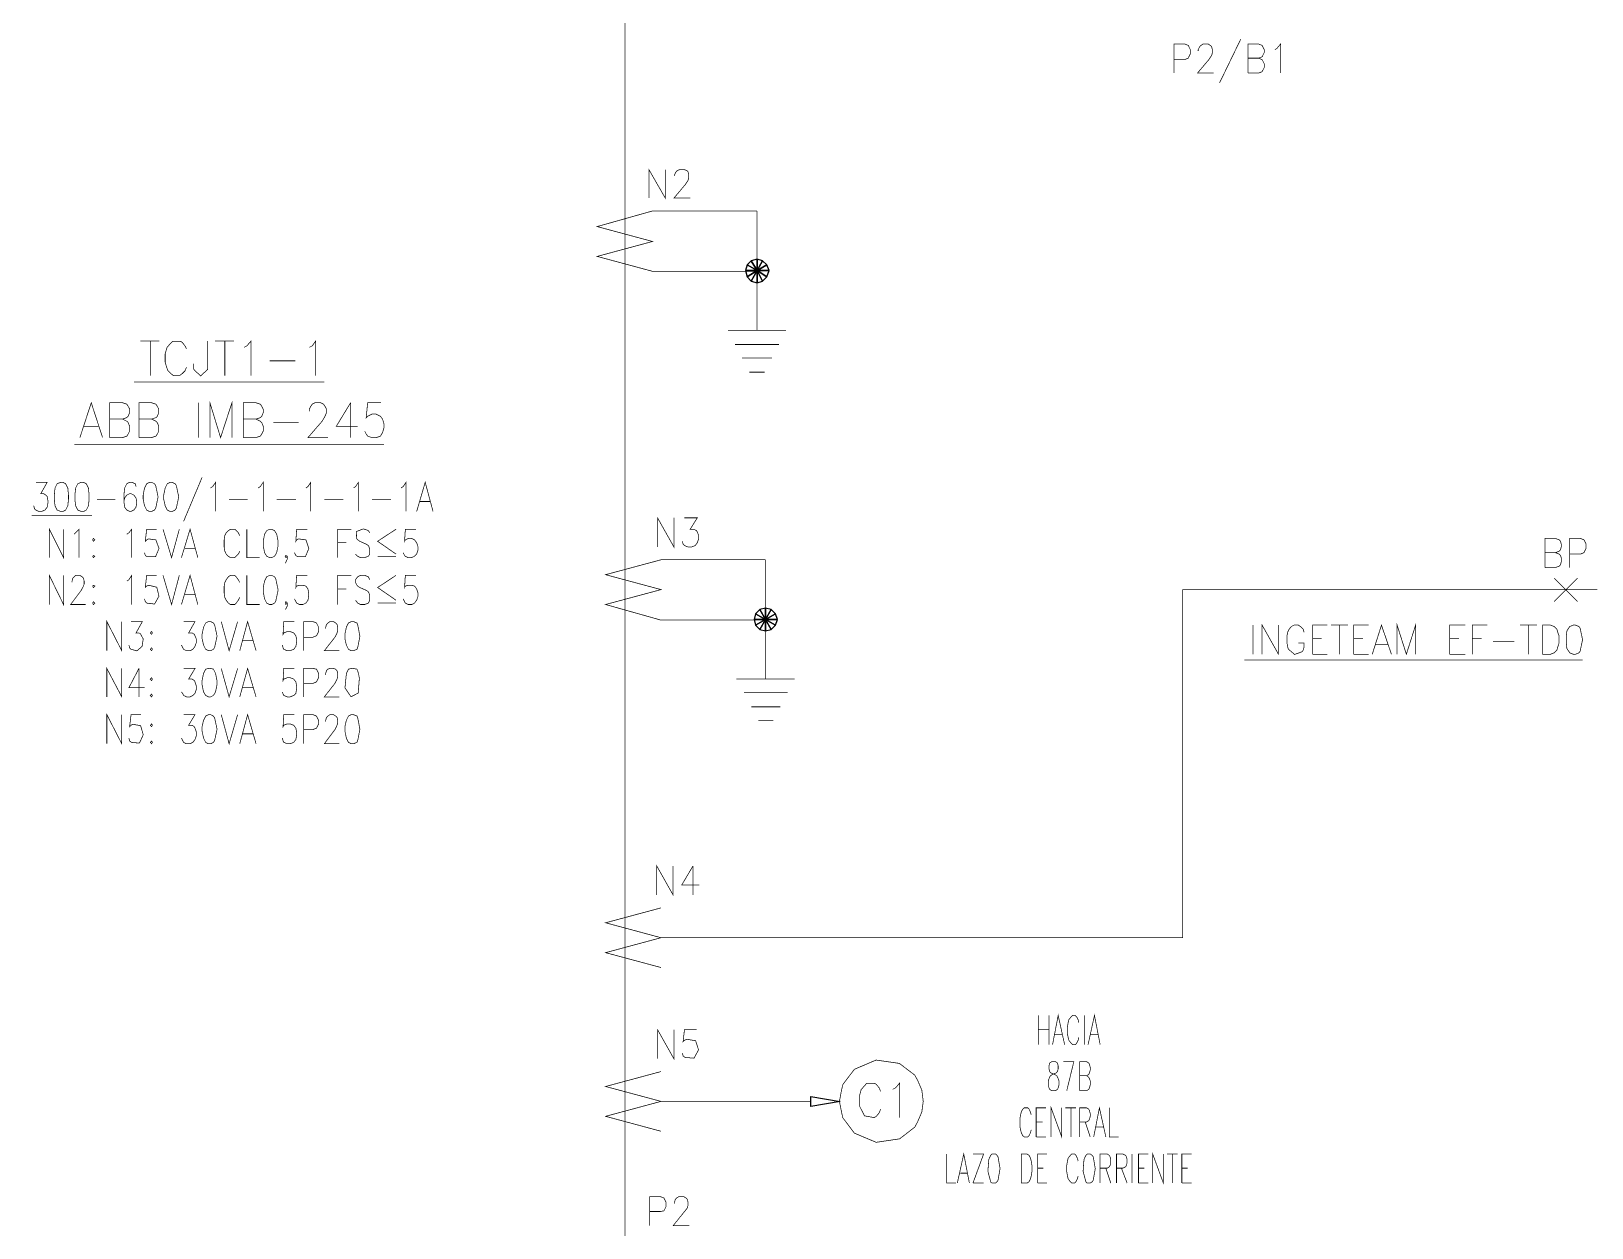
# Model space of a CAD drawing. Header units: millimetres. Extents: x -1355 to 3509, y -1443 to -567.
# Drawn here: x 2980.6 to 3079.6, y -926.7 to -850.9 of the extents above; entities that cross this region are included whole.
import ezdxf

# ---------------------------------------------------------------- set-up
doc = ezdxf.new("R2010")
doc.units = ezdxf.units.MM

msp = doc.modelspace()

# ---------------------------------------------------------------- linework, layer by layer
at = {"color": 0, "const_width": 0.045}
for points in [[(3018.25, -747.49), (3018.25, -954.933)], [(3053.067, -853.528), (3053.067, -851.681), (3053.745, -851.681), (3053.968, -851.771), (3054.102, -852.042), (3054.102, -852.311), (3053.968, -852.581), (3053.745, -852.672), (3053.067, -852.672)], [(3054.598, -852.132), (3054.598, -852.042), (3054.689, -851.863), (3054.78, -851.771), (3054.914, -851.681), (3055.228, -851.681), (3055.366, -851.771), (3055.454, -851.863), (3055.501, -852.042), (3055.501, -852.22), (3055.454, -852.402), (3055.275, -852.672), (3054.554, -853.528), (3055.589, -853.528)], [(3057.302, -851.367), (3055.949, -854.158)], [(3057.754, -853.528), (3057.754, -851.681), (3058.428, -851.681), (3058.654, -851.771), (3058.789, -852.042), (3058.789, -852.22), (3058.654, -852.492), (3058.428, -852.581), (3057.754, -852.581)], [(3059.463, -852.042), (3059.598, -851.951), (3059.823, -851.681), (3059.823, -853.528)], [(3058.428, -852.581), (3058.654, -852.672), (3058.789, -852.942), (3058.789, -853.168), (3058.654, -853.437), (3058.428, -853.528), (3057.754, -853.528)], [(3019.78, -861.455), (3019.78, -859.654), (3020.813, -861.455), (3020.813, -859.654)], [(3021.402, -860.06), (3021.402, -859.968), (3021.494, -859.789), (3021.58, -859.698), (3021.715, -859.654), (3022.029, -859.654), (3022.164, -859.698), (3022.256, -859.789), (3022.299, -859.968), (3022.299, -860.15), (3022.256, -860.329), (3022.077, -860.598), (3021.359, -861.455), (3022.391, -861.455)], [(3020.002, -866.095), (3016.494, -865.15), (3020.002, -864.203), (3016.494, -863.258), (3020.002, -862.268)], [(3020.002, -862.268), (3026.629, -862.268)], [(3026.629, -862.268), (3026.629, -869.834)], [(3020.002, -866.095), (3026.629, -866.095)], [(2987.526, -870.511), (2988.742, -870.511)], [(2988.159, -870.511), (2988.159, -872.716)], [(2990.456, -871.007), (2990.364, -870.824), (2990.186, -870.6), (2990.072, -870.529), (2989.586, -870.532), (2989.234, -870.895), (2989.196, -871.007), (2989.105, -871.321), (2989.105, -871.86), (2989.196, -872.177), (2989.283, -872.403), (2989.467, -872.581), (2989.645, -872.716), (2990.002, -872.716), (2990.186, -872.581), (2990.364, -872.403), (2990.456, -872.177)], [(2991.807, -870.511), (2991.807, -872.177), (2991.786, -872.329), (2991.353, -872.728), (2990.926, -872.329), (2990.905, -872.177), (2990.905, -871.951)], [(2992.256, -870.511), (2993.472, -870.511)], [(2992.888, -870.511), (2992.888, -872.716)], [(2994.105, -870.915), (2994.283, -870.824), (2994.553, -870.511), (2994.553, -872.716)], [(2998.245, -870.915), (2998.429, -870.824), (2998.65, -870.511), (2998.65, -872.716)], [(3024.78, -869.834), (3028.472, -869.834)], [(3025.229, -870.734), (3028.023, -870.734)], [(3025.677, -871.59), (3027.569, -871.59)], [(2995.726, -871.772), (2997.348, -871.772)], [(3026.132, -872.49), (3027.121, -872.49)], [(2987.121, -873.121), (2999.196, -873.121)], [(2983.699, -876.637), (2984.418, -874.429), (2985.137, -876.637)], [(2985.591, -876.637), (2985.591, -874.429), (2986.402, -874.429), (2986.672, -874.52), (2986.759, -874.655), (2986.85, -874.834), (2986.85, -875.06), (2986.759, -875.285), (2986.672, -875.374), (2986.402, -875.464), (2985.591, -875.464)], [(2987.44, -876.637), (2987.44, -874.429), (2988.245, -874.429), (2988.515, -874.52), (2988.607, -874.655), (2988.699, -874.834), (2988.699, -875.06), (2988.607, -875.285), (2988.515, -875.374), (2988.245, -875.464), (2987.44, -875.464)], [(2991.223, -874.429), (2991.223, -876.637)], [(2991.942, -876.637), (2991.942, -874.429), (2992.618, -876.637), (2993.337, -874.429), (2993.337, -876.637)], [(2994.056, -876.637), (2994.056, -874.429), (2994.867, -874.429), (2995.137, -874.52), (2995.229, -874.655), (2995.321, -874.834), (2995.321, -875.06), (2995.229, -875.285), (2995.137, -875.374), (2994.867, -875.464), (2994.056, -875.464)], [(2998.245, -874.969), (2998.245, -874.834), (2998.337, -874.655), (2998.429, -874.52), (2998.607, -874.429), (2998.969, -874.429), (2999.148, -874.52), (2999.24, -874.655), (2999.332, -874.834), (2999.332, -875.06), (2999.24, -875.285), (2999.056, -875.6), (2998.159, -876.637), (2999.418, -876.637)], [(3000.861, -874.429), (2999.959, -875.916), (3001.31, -875.916)], [(3000.861, -874.429), (3000.861, -876.637)], [(3002.796, -874.429), (3001.942, -874.429), (3001.85, -875.374), (3001.942, -875.285), (3002.213, -875.15), (3002.483, -875.15), (3002.753, -875.285), (3002.888, -875.464), (3002.98, -875.781), (3002.98, -876.007), (3002.888, -876.321), (3002.753, -876.546), (3002.483, -876.637), (3002.213, -876.637), (3001.942, -876.546), (3001.85, -876.411), (3001.759, -876.23)], [(2986.402, -875.464), (2986.672, -875.6), (2986.759, -875.69), (2986.85, -875.916), (2986.85, -876.23), (2986.759, -876.411), (2986.672, -876.546), (2986.402, -876.637), (2985.591, -876.637)], [(2988.245, -875.464), (2988.515, -875.6), (2988.607, -875.69), (2988.699, -875.916), (2988.699, -876.23), (2988.607, -876.411), (2988.515, -876.546), (2988.245, -876.637), (2987.44, -876.637)], [(2994.867, -875.464), (2995.137, -875.6), (2995.229, -875.69), (2995.321, -875.916), (2995.321, -876.23), (2995.229, -876.411), (2995.137, -876.546), (2994.867, -876.637), (2994.056, -876.637)], [(2983.969, -875.916), (2984.867, -875.916)], [(2995.953, -875.69), (2997.575, -875.69)], [(2983.337, -877.086), (3002.98, -877.086)], [(2980.905, -879.473), (2981.623, -879.473), (2981.218, -880.195), (2981.402, -880.195), (2981.537, -880.285), (2981.623, -880.374), (2981.672, -880.646), (2981.672, -880.781), (2981.623, -881.05), (2981.488, -881.23), (2981.267, -881.321), (2981.088, -881.321), (2980.905, -881.23), (2980.818, -881.142), (2980.769, -880.96)], [(2987.256, -879.743), (2987.213, -879.564), (2986.986, -879.473), (2986.85, -879.473), (2986.672, -879.564), (2986.537, -879.834), (2986.488, -880.285), (2986.488, -880.69), (2986.537, -881.05), (2986.672, -881.23), (2986.85, -881.321), (2986.942, -881.321), (2987.121, -881.23), (2987.256, -881.05), (2987.305, -880.781), (2987.305, -880.69), (2987.256, -880.464), (2987.121, -880.285), (2986.942, -880.195), (2986.85, -880.195), (2986.672, -880.285), (2986.537, -880.464), (2986.488, -880.69)], [(2991.445, -879.16), (2990.272, -881.951)], [(2991.986, -879.834), (2992.121, -879.743), (2992.305, -879.473), (2992.305, -881.321)], [(2995.002, -879.834), (2995.137, -879.743), (2995.321, -879.473), (2995.321, -881.321)], [(2998.023, -879.834), (2998.159, -879.743), (2998.337, -879.473), (2998.337, -881.321)], [(3001.04, -879.834), (3001.175, -879.743), (3001.359, -879.473), (3001.359, -881.321)], [(3004.056, -879.834), (3004.196, -879.743), (3004.375, -879.473), (3004.375, -881.321)], [(3005.05, -881.321), (3005.591, -879.473), (3006.088, -881.321)], [(2984.78, -880.555), (2985.953, -880.555)], [(2993.159, -880.555), (2994.332, -880.555)], [(2996.175, -880.555), (2997.391, -880.555)], [(2999.196, -880.555), (3000.407, -880.555)], [(3002.213, -880.555), (3003.429, -880.555)], [(2980.634, -881.59), (2984.467, -881.59)], [(3005.229, -880.69), (3005.905, -880.69)], [(2981.759, -884.247), (2981.759, -882.447), (2982.661, -884.247), (2982.661, -882.447)], [(2983.337, -882.764), (2983.65, -882.447), (2983.65, -884.247)], [(2986.672, -882.764), (2986.807, -882.673), (2986.986, -882.447), (2986.986, -884.247)], [(2988.564, -882.447), (2987.932, -882.447), (2987.845, -883.212), (2987.932, -883.121), (2988.04, -883.06), (2988.515, -883.124), (2988.715, -883.667), (2988.499, -884.183), (2987.964, -884.191), (2987.845, -884.113), (2987.796, -883.934)], [(2988.969, -882.447), (2989.51, -884.247), (2990.002, -882.447)], [(2990.137, -884.247), (2990.683, -882.447), (2991.175, -884.247)], [(2993.834, -882.851), (2993.742, -882.673), (2993.515, -882.447), (2993.245, -882.447), (2993.11, -882.538), (2992.975, -882.673), (2992.888, -882.851), (2992.845, -883.121), (2992.845, -883.573), (2992.888, -883.843), (2992.975, -884.024), (2993.11, -884.16), (2993.245, -884.247), (2993.515, -884.247), (2993.742, -884.024), (2993.834, -883.843)], [(2994.283, -882.447), (2994.283, -884.247), (2995.094, -884.247)], [(2998.11, -882.447), (2997.44, -882.447), (2997.391, -883.212), (2997.44, -883.121), (2997.548, -883.06), (2998.029, -883.124), (2998.213, -883.673), (2997.996, -884.191), (2997.499, -884.191), (2997.391, -884.113), (2997.299, -883.934)], [(3000.05, -884.247), (3000.05, -882.447), (3000.905, -882.447)], [(3002.077, -882.673), (3001.986, -882.538), (3001.759, -882.447), (3001.645, -882.438), (3001.229, -882.594), (3001.24, -883.027), (3001.31, -883.121), (3001.445, -883.212), (3001.85, -883.394), (3001.986, -883.482), (3002.029, -883.573), (3002.077, -883.752), (3002.077, -884.024), (3001.986, -884.16), (3001.759, -884.247), (3001.488, -884.247), (3001.31, -884.16), (3001.175, -884.024)], [(3003.742, -882.447), (3002.575, -883.212), (3003.742, -884.024)], [(3005.002, -882.447), (3004.332, -882.447), (3004.283, -883.212), (3004.332, -883.121), (3004.51, -883.033), (3004.737, -883.033), (3004.915, -883.121), (3005.05, -883.303), (3005.137, -883.573), (3005.137, -883.752), (3005.05, -884.024), (3004.915, -884.16), (3004.737, -884.247), (3004.51, -884.247), (3004.332, -884.16), (3004.283, -884.113), (3004.196, -883.934)], [(3020.321, -883.573), (3020.321, -881.725), (3021.359, -883.573), (3021.359, -881.725)], [(3022.029, -881.725), (3022.845, -881.725), (3022.391, -882.447), (3022.618, -882.447), (3022.796, -882.538), (3022.845, -882.625), (3022.932, -882.851), (3022.932, -883.033), (3022.845, -883.303), (3022.71, -883.482), (3022.483, -883.573), (3022.256, -883.573), (3022.029, -883.482), (3021.942, -883.394), (3021.894, -883.212)], [(3000.05, -883.303), (3000.591, -883.303)], [(3076.581, -884.878), (3076.581, -883.033), (3077.255, -883.033), (3077.481, -883.121), (3077.572, -883.212), (3077.616, -883.394), (3077.616, -883.573), (3077.572, -883.752), (3077.481, -883.843), (3077.255, -883.934), (3076.581, -883.934)], [(3078.158, -884.878), (3078.158, -883.033), (3078.833, -883.033), (3079.059, -883.121), (3079.194, -883.394), (3079.194, -883.664), (3079.059, -883.934), (3078.833, -884.024), (3078.158, -884.024)], [(2990.364, -883.664), (2990.996, -883.664)], [(2996.85, -884.16), (2996.759, -884.247), (2996.715, -884.16), (2996.759, -884.113), (2996.85, -884.16), (2996.85, -884.338), (2996.759, -884.521), (2996.715, -884.608)], [(3002.575, -884.16), (3003.742, -884.16)], [(3020.542, -888.212), (3017.029, -887.221), (3020.542, -886.276), (3017.029, -885.33), (3020.542, -884.385)], [(3020.542, -884.385), (3027.164, -884.385)], [(3027.164, -884.385), (3027.164, -891.951)], [(3077.255, -883.934), (3077.481, -884.024), (3077.572, -884.113), (3077.616, -884.247), (3077.616, -884.521), (3077.572, -884.699), (3077.481, -884.79), (3077.255, -884.878), (3076.581, -884.878)], [(2981.759, -887.221), (2981.759, -885.374), (2982.661, -887.221), (2982.661, -885.374)], [(2983.202, -885.825), (2983.202, -885.735), (2983.245, -885.555), (2983.429, -885.374), (2983.699, -885.374), (2983.834, -885.464), (2983.926, -885.555), (2983.969, -885.735), (2983.969, -885.916), (2983.926, -886.051), (2983.786, -886.321), (2983.11, -887.221), (2984.061, -887.221)], [(2986.672, -885.735), (2986.807, -885.647), (2986.986, -885.374), (2986.986, -887.221)], [(2988.564, -885.374), (2987.932, -885.374), (2987.845, -886.142), (2987.932, -886.051), (2988.067, -886.001), (2988.575, -886.127), (2988.71, -886.696), (2988.434, -887.191), (2987.937, -887.133), (2987.845, -887.042), (2987.796, -886.861)], [(2988.969, -885.374), (2989.51, -887.221), (2990.002, -885.374)], [(2990.137, -887.221), (2990.683, -885.374), (2991.175, -887.221)], [(2993.834, -885.825), (2993.742, -885.647), (2993.607, -885.464), (2993.515, -885.374), (2993.245, -885.374), (2993.11, -885.464), (2992.975, -885.647), (2992.888, -885.825), (2992.845, -886.051), (2992.845, -886.5), (2992.888, -886.772), (2992.975, -886.951), (2993.11, -887.13), (2993.245, -887.221), (2993.515, -887.221), (2993.607, -887.13), (2993.742, -886.951), (2993.834, -886.772)], [(2994.283, -885.374), (2994.283, -887.221), (2995.094, -887.221)], [(2998.11, -885.374), (2997.44, -885.374), (2997.391, -886.142), (2997.44, -886.051), (2997.618, -886.004), (2997.845, -886.004), (2998.023, -886.051), (2998.159, -886.23), (2998.202, -886.5), (2998.202, -886.681), (2998.159, -886.951), (2998.023, -887.13), (2997.845, -887.221), (2997.618, -887.221), (2997.44, -887.13), (2997.299, -886.861)], [(3000.05, -887.221), (3000.05, -885.374), (3000.905, -885.374)], [(3002.077, -885.647), (3001.986, -885.464), (3001.759, -885.374), (3001.488, -885.374), (3001.31, -885.464), (3001.175, -885.647), (3001.175, -885.825), (3001.267, -886.004), (3001.31, -886.051), (3001.445, -886.142), (3001.85, -886.321), (3001.986, -886.411), (3002.029, -886.5), (3002.077, -886.681), (3002.077, -886.951), (3001.986, -887.13), (3001.759, -887.221), (3001.488, -887.221), (3001.31, -887.13), (3001.175, -886.951)], [(3003.742, -885.374), (3002.575, -886.142), (3003.742, -886.951)], [(3005.002, -885.374), (3004.332, -885.374), (3004.283, -886.142), (3004.332, -886.051), (3004.51, -886.004), (3004.737, -886.004), (3004.915, -886.051), (3005.05, -886.23), (3005.137, -886.5), (3005.137, -886.681), (3005.05, -886.951), (3004.915, -887.13), (3004.737, -887.221), (3004.51, -887.221), (3004.332, -887.13), (3004.196, -886.861)], [(3077.167, -887.042), (3078.654, -885.555)], [(3078.654, -887.042), (3077.167, -885.555)], [(3000.05, -886.23), (3000.591, -886.23)], [(3020.542, -908.348), (3053.607, -908.348), (3053.607, -886.276), (3079.915, -886.276)], [(2990.364, -886.59), (2990.996, -886.59)], [(2996.85, -887.13), (2996.759, -887.221), (2996.715, -887.13), (2996.759, -887.042), (2996.85, -887.13), (2996.85, -887.312), (2996.759, -887.491), (2996.715, -887.538)], [(3002.575, -887.13), (3003.742, -887.13)], [(2985.407, -890.151), (2985.407, -888.303), (2986.353, -890.151), (2986.353, -888.303)], [(2986.942, -888.303), (2987.661, -888.303), (2987.256, -889.025), (2987.44, -889.025), (2987.532, -889.071), (2987.715, -889.409), (2987.64, -889.881), (2987.315, -890.162), (2986.932, -890.054), (2986.85, -889.969), (2986.807, -889.79)], [(2990.272, -888.303), (2990.996, -888.303), (2990.591, -889.025), (2990.818, -889.025), (2990.953, -889.113), (2990.996, -889.204), (2991.088, -889.43), (2991.088, -889.608), (2990.996, -889.878), (2990.861, -890.06), (2990.683, -890.151), (2990.456, -890.151), (2990.272, -890.06), (2990.137, -889.79)], [(2992.661, -888.303), (2993.159, -890.151), (2993.699, -888.303)], [(2993.834, -890.151), (2994.332, -888.303), (2994.867, -890.151)], [(2997.299, -888.303), (2996.623, -888.303), (2996.58, -889.113), (2996.623, -889.025), (2996.85, -888.934), (2997.029, -888.934), (2997.256, -889.025), (2997.391, -889.204), (2997.44, -889.43), (2997.44, -889.608), (2997.391, -889.878), (2997.256, -890.06), (2997.029, -890.151), (2996.85, -890.151), (2996.623, -890.06), (2996.58, -889.969), (2996.537, -889.79)], [(2997.888, -890.151), (2997.888, -888.303), (2998.472, -888.303), (2998.699, -888.394), (2998.834, -888.664), (2998.834, -888.934), (2998.699, -889.204), (2998.472, -889.295), (2997.888, -889.295)], [(2999.283, -888.752), (2999.283, -888.664), (2999.332, -888.482), (2999.418, -888.394), (2999.553, -888.303), (2999.78, -888.303), (2999.915, -888.394), (3000.002, -888.482), (3000.05, -888.664), (3000.05, -888.843), (3000.002, -889.025), (2999.867, -889.295), (2999.196, -890.151), (3000.137, -890.151)], [(3020.542, -888.212), (3027.164, -888.212)], [(3058.654, -890.374), (3058.654, -888.529), (3059.689, -890.374), (3059.689, -888.529)], [(3065.636, -890.374), (3066.22, -888.529), (3066.85, -890.374)], [(3067.211, -890.374), (3067.211, -888.529), (3067.798, -890.374), (3068.384, -888.529), (3068.384, -890.374)], [(3058.067, -888.529), (3058.067, -890.374)], [(3061.31, -888.978), (3061.266, -888.799), (3061.085, -888.617), (3060.949, -888.529), (3060.68, -888.529), (3060.501, -888.617), (3060.363, -888.799), (3060.275, -888.978), (3060.229, -889.204), (3060.229, -889.655), (3060.275, -889.925), (3060.323, -890.057), (3060.709, -890.388), (3061.181, -890.218), (3061.266, -890.104), (3061.31, -889.925), (3061.31, -889.655), (3060.949, -889.655)], [(3061.85, -890.374), (3061.85, -888.529), (3062.797, -888.529)], [(3061.85, -889.382), (3062.437, -889.382)], [(3063.023, -888.529), (3064.103, -888.529)], [(3063.563, -888.529), (3063.563, -890.374)], [(3064.463, -890.374), (3064.463, -888.529), (3065.41, -888.529)], [(3064.463, -889.382), (3065.049, -889.382)], [(3070.546, -890.374), (3070.546, -888.529), (3071.536, -888.529)], [(3070.546, -889.382), (3071.132, -889.382)], [(3071.986, -890.374), (3071.986, -888.529), (3072.932, -888.529)], [(3071.986, -889.382), (3072.572, -889.382)], [(3075.003, -888.529), (3076.086, -888.529)], [(3075.546, -888.529), (3075.546, -890.374)], [(2994.013, -889.521), (2994.688, -889.521)], [(3061.85, -890.374), (3062.797, -890.374)], [(3064.463, -890.374), (3065.41, -890.374)], [(3065.86, -889.743), (3066.628, -889.743)], [(3070.546, -890.374), (3071.536, -890.374)], [(3073.293, -889.564), (3074.646, -889.564)], [(2985.407, -893.077), (2985.407, -891.277), (2986.353, -893.077), (2986.353, -891.277)], [(2987.44, -891.277), (2986.807, -892.491), (2987.796, -892.491)], [(2987.44, -891.277), (2987.44, -893.077)], [(2990.272, -891.277), (2990.996, -891.277), (2990.591, -891.951), (2990.818, -891.951), (2990.953, -892.042), (2990.996, -892.13), (2991.088, -892.403), (2991.088, -892.582), (2990.996, -892.851), (2990.861, -892.987), (2990.683, -893.077), (2990.456, -893.077), (2990.272, -892.987), (2990.229, -892.899), (2990.137, -892.761)], [(2992.661, -891.277), (2993.159, -893.077), (2993.699, -891.277)], [(2993.834, -893.077), (2994.332, -891.277), (2994.867, -893.077)], [(2997.299, -891.277), (2996.623, -891.277), (2996.58, -892.042), (2996.623, -891.951), (2996.85, -891.861), (2997.029, -891.861), (2997.256, -891.951), (2997.391, -892.13), (2997.44, -892.403), (2997.44, -892.582), (2997.391, -892.851), (2997.256, -892.987), (2997.029, -893.077), (2996.85, -893.077), (2996.623, -892.987), (2996.58, -892.899), (2996.537, -892.761)], [(2997.888, -893.077), (2997.888, -891.277), (2998.472, -891.277), (2998.699, -891.321), (2998.834, -891.591), (2998.834, -891.861), (2998.699, -892.13), (2998.472, -892.221), (2997.888, -892.221)], [(2999.283, -891.682), (2999.283, -891.591), (2999.332, -891.411), (2999.418, -891.321), (2999.553, -891.277), (2999.78, -891.277), (2999.915, -891.321), (3000.002, -891.411), (3000.05, -891.591), (3000.05, -891.772), (3000.002, -891.951), (2999.867, -892.221), (2999.196, -893.077), (3000.137, -893.077)], [(3057.528, -890.735), (3078.968, -890.735)], [(3025.321, -891.951), (3029.013, -891.951)], [(2994.013, -892.491), (2994.688, -892.491)], [(3025.813, -892.808), (3028.564, -892.808)], [(2985.407, -896.051), (2985.407, -894.204), (2986.353, -896.051), (2986.353, -894.204)], [(2987.575, -894.204), (2986.942, -894.204), (2986.85, -894.969), (2986.942, -894.878), (2987.056, -894.816), (2987.548, -894.902), (2987.715, -895.482), (2987.472, -896.01), (2986.959, -895.961), (2986.85, -895.87), (2986.807, -895.69)], [(2990.272, -894.204), (2990.996, -894.204), (2990.591, -894.878), (2990.818, -894.878), (2990.953, -894.969), (2990.996, -895.06), (2991.088, -895.33), (2991.088, -895.509), (2990.996, -895.782), (2990.861, -895.961), (2990.683, -896.051), (2990.456, -896.051), (2990.272, -895.961), (2990.137, -895.69)], [(2992.661, -894.204), (2993.159, -896.051), (2993.699, -894.204)], [(2993.834, -896.051), (2994.332, -894.204), (2994.867, -896.051)], [(2997.299, -894.204), (2996.623, -894.204), (2996.58, -894.969), (2996.623, -894.878), (2996.85, -894.79), (2997.029, -894.79), (2997.256, -894.878), (2997.391, -895.06), (2997.44, -895.33), (2997.44, -895.509), (2997.391, -895.782), (2997.256, -895.961), (2997.029, -896.051), (2996.85, -896.051), (2996.623, -895.961), (2996.58, -895.87), (2996.537, -895.69)], [(2997.888, -896.051), (2997.888, -894.204), (2998.472, -894.204), (2998.699, -894.295), (2998.834, -894.564), (2998.834, -894.79), (2998.699, -895.06), (2998.472, -895.151), (2997.888, -895.151)], [(2999.283, -894.656), (2999.283, -894.564), (2999.332, -894.382), (2999.418, -894.295), (2999.553, -894.204), (2999.78, -894.204), (2999.915, -894.295), (3000.002, -894.382), (3000.05, -894.564), (3000.05, -894.699), (3000.002, -894.878), (2999.867, -895.151), (2999.196, -896.051), (3000.137, -896.051)], [(3026.267, -893.708), (3028.115, -893.708)], [(2994.013, -895.421), (2994.688, -895.421)], [(3026.715, -894.564), (3027.661, -894.564)], [(3020.272, -905.644), (3020.272, -903.799), (3021.31, -905.644), (3021.31, -903.799)], [(3022.569, -903.799), (3021.85, -905.013), (3022.98, -905.013)], [(3022.569, -903.799), (3022.569, -905.644)], [(3020.542, -910.239), (3017.029, -909.295), (3020.542, -908.348), (3017.029, -907.401), (3020.542, -906.456)], [(3045.366, -915.124), (3045.723, -913.276), (3046.131, -915.124)], [(3047.619, -915.124), (3048.023, -913.276), (3048.383, -915.124)], [(3020.321, -916.025), (3020.321, -914.177), (3021.359, -916.025), (3021.359, -914.177)], [(3022.796, -914.177), (3022.029, -914.177), (3021.942, -914.942), (3022.029, -914.851), (3022.169, -914.787), (3022.737, -914.878), (3022.921, -915.459), (3022.634, -915.986), (3022.067, -915.939), (3021.942, -915.843), (3021.894, -915.664)], [(3044.463, -913.276), (3044.463, -915.124)], [(3044.463, -914.177), (3045.14, -914.177)], [(3045.14, -913.276), (3045.14, -915.124)], [(3047.032, -913.725), (3046.988, -913.546), (3046.897, -913.368), (3046.806, -913.276), (3046.627, -913.276), (3046.536, -913.368), (3046.401, -913.546), (3046.354, -913.725), (3046.31, -913.998), (3046.31, -914.447), (3046.354, -914.673), (3046.401, -914.851), (3046.536, -915.033), (3046.627, -915.124), (3046.806, -915.124), (3046.897, -915.033), (3046.988, -914.851), (3047.032, -914.673)], [(3047.393, -913.276), (3047.393, -915.124)], [(3045.501, -914.494), (3045.996, -914.494)], [(3047.753, -914.494), (3048.248, -914.494)], [(3046.266, -918.051), (3046.715, -916.204), (3046.04, -916.204)], [(3047.076, -918.051), (3047.076, -916.204), (3047.528, -916.204), (3047.662, -916.295), (3047.706, -916.385), (3047.753, -916.564), (3047.753, -916.746), (3047.706, -916.925), (3047.662, -917.016), (3047.528, -917.104), (3047.076, -917.104)], [(3020.542, -920.62), (3017.029, -919.673), (3020.542, -918.725), (3017.029, -917.781), (3020.542, -916.834)], [(3047.528, -917.104), (3047.662, -917.195), (3047.706, -917.285), (3047.753, -917.421), (3047.753, -917.69), (3047.706, -917.872), (3047.662, -917.961), (3047.528, -918.051), (3047.076, -918.051)], [(3034.465, -918.095), (3034.374, -917.872), (3034.193, -917.646), (3034.081, -917.576), (3033.577, -917.585), (3033.231, -917.978), (3033.202, -918.095), (3033.113, -918.411), (3033.113, -918.907), (3033.14, -919.048), (3033.445, -919.643), (3034.055, -919.752), (3034.193, -919.673), (3034.374, -919.447), (3034.465, -919.221)], [(3035.231, -917.961), (3035.41, -917.872), (3035.679, -917.556), (3035.679, -919.764)], [(3030.05, -918.725), (3020.542, -918.725)], [(3044.014, -919.582), (3043.967, -919.403), (3043.879, -919.221), (3043.788, -919.133), (3043.562, -919.133), (3043.472, -919.221), (3043.383, -919.403), (3043.337, -919.582), (3043.293, -919.851), (3043.293, -920.303), (3043.337, -920.529), (3043.383, -920.708), (3043.472, -920.89), (3043.562, -920.978), (3043.788, -920.978), (3043.879, -920.89), (3043.967, -920.708), (3044.014, -920.529)], [(3044.328, -920.978), (3044.328, -919.133), (3044.959, -919.133)], [(3045.275, -920.978), (3045.275, -919.133), (3045.949, -920.978), (3045.949, -919.133)], [(3046.175, -919.133), (3046.85, -919.133)], [(3046.536, -919.133), (3046.536, -920.978)], [(3047.076, -920.978), (3047.076, -919.133), (3047.528, -919.133), (3047.662, -919.221), (3047.706, -919.312), (3047.753, -919.494), (3047.753, -919.673), (3047.706, -919.851), (3047.662, -919.942), (3047.528, -920.033), (3047.076, -920.033)], [(3047.976, -920.978), (3048.337, -919.133), (3048.745, -920.978)], [(3048.968, -919.133), (3048.968, -920.978), (3049.554, -920.978)], [(3044.328, -920.033), (3044.735, -920.033)], [(3047.436, -920.033), (3047.753, -920.978)], [(3044.328, -920.978), (3044.959, -920.978)], [(3048.114, -920.347), (3048.607, -920.347)], [(3038.653, -922.06), (3038.653, -923.908), (3039.239, -923.908)], [(3039.328, -923.908), (3039.736, -922.06), (3040.093, -923.908)], [(3040.319, -923.908), (3040.996, -922.06), (3040.319, -922.06)], [(3044.419, -923.908), (3044.419, -922.06), (3045.005, -922.06)], [(3046.988, -922.511), (3046.941, -922.33), (3046.85, -922.151), (3046.762, -922.06), (3046.58, -922.06), (3046.493, -922.151), (3046.354, -922.33), (3046.31, -922.511), (3046.266, -922.782), (3046.266, -923.186), (3046.31, -923.456), (3046.354, -923.637), (3046.493, -923.817), (3046.58, -923.908), (3046.762, -923.908), (3046.85, -923.817), (3046.941, -923.637), (3046.988, -923.456)], [(3048.383, -923.908), (3048.383, -922.06), (3048.833, -922.06), (3048.968, -922.151), (3049.014, -922.242), (3049.059, -922.421), (3049.059, -922.599), (3049.014, -922.782), (3048.968, -922.872), (3048.833, -922.961), (3048.383, -922.961)], [(3049.419, -923.908), (3049.419, -922.06), (3049.823, -922.06), (3050.005, -922.151), (3050.049, -922.242), (3050.094, -922.421), (3050.094, -922.599), (3050.049, -922.782), (3050.005, -922.872), (3049.823, -922.961), (3049.419, -922.961)], [(3050.41, -922.06), (3050.41, -923.908)], [(3050.814, -923.908), (3050.814, -922.06), (3051.445, -922.06)], [(3051.715, -923.908), (3051.715, -922.06), (3052.393, -923.908), (3052.393, -922.06)], [(3052.619, -922.06), (3053.293, -922.06)], [(3052.976, -922.06), (3052.976, -923.908)], [(3053.563, -923.908), (3053.563, -922.06), (3054.193, -922.06)], [(3044.419, -922.961), (3044.779, -922.961)], [(3048.745, -922.961), (3049.059, -923.908)], [(3049.733, -922.961), (3050.094, -923.908)], [(3050.814, -922.961), (3051.175, -922.961)], [(3053.563, -922.961), (3053.923, -922.961)], [(3039.509, -923.277), (3039.959, -923.277)], [(3040.319, -923.908), (3040.996, -923.908)], [(3044.419, -923.908), (3045.005, -923.908)], [(3050.814, -923.908), (3051.445, -923.908)], [(3053.563, -923.908), (3054.193, -923.908)], [(3019.823, -926.608), (3019.823, -924.764), (3020.499, -924.764), (3020.726, -924.851), (3020.861, -925.125), (3020.861, -925.394), (3020.726, -925.664), (3020.499, -925.708), (3019.823, -925.708)], [(3021.402, -925.212), (3021.402, -925.125), (3021.445, -924.943), (3021.537, -924.851), (3021.672, -924.764), (3021.986, -924.764), (3022.121, -924.851), (3022.213, -924.943), (3022.256, -925.125), (3022.256, -925.303), (3022.213, -925.482), (3021.31, -926.608), (3022.348, -926.608)]]:
    msp.add_lwpolyline(points, dxfattribs=at)
at = {"color": 0}
for points in [[(3025.996, -865.69), (3025.905, -866.05), (3026.629, -866.05)], [(3026.267, -865.42), (3025.996, -865.69), (3026.629, -866.05)], [(3026.629, -865.329), (3026.267, -865.42), (3026.629, -866.05)], [(3026.986, -865.42), (3026.629, -865.329), (3026.629, -866.05)], [(3027.256, -865.69), (3026.986, -865.42), (3026.629, -866.05)], [(3027.391, -866.05), (3027.256, -865.69), (3026.629, -866.05)], [(3025.905, -866.05), (3025.996, -866.455), (3026.629, -866.05)], [(3025.996, -866.455), (3026.267, -866.725), (3026.629, -866.05)], [(3026.267, -866.725), (3026.629, -866.816), (3026.629, -866.05)], [(3026.629, -866.816), (3026.986, -866.725), (3026.629, -866.05)], [(3026.986, -866.725), (3027.256, -866.455), (3026.629, -866.05)], [(3027.256, -866.455), (3027.391, -866.05), (3026.629, -866.05)], [(3027.164, -887.447), (3026.807, -887.538), (3027.164, -888.168)], [(3027.526, -887.538), (3027.164, -887.447), (3027.164, -888.168)], [(3026.537, -887.807), (3026.445, -888.168), (3027.164, -888.168)], [(3026.445, -888.168), (3026.537, -888.529), (3027.164, -888.168)], [(3026.807, -887.538), (3026.537, -887.807), (3027.164, -888.168)], [(3026.537, -888.529), (3026.807, -888.799), (3027.164, -888.168)], [(3026.807, -888.799), (3027.164, -888.89), (3027.164, -888.168)], [(3027.796, -887.807), (3027.526, -887.538), (3027.164, -888.168)], [(3027.932, -888.168), (3027.796, -887.807), (3027.164, -888.168)], [(3027.164, -888.89), (3027.526, -888.799), (3027.164, -888.168)], [(3027.526, -888.799), (3027.796, -888.529), (3027.164, -888.168)], [(3027.796, -888.529), (3027.932, -888.168), (3027.164, -888.168)], [(3030.05, -918.411), (3031.896, -918.725), (3030.05, -919.042)]]:
    msp.add_lwpolyline(points, close=True, dxfattribs=at)
at = {"color": 0, "const_width": 0.045}
for points in [[(2982.483, -879.473), (2982.256, -879.564), (2982.121, -879.834), (2982.077, -880.285), (2982.077, -880.555), (2982.121, -880.96), (2982.256, -881.23), (2982.483, -881.321), (2982.618, -881.321), (2982.796, -881.23), (2982.932, -880.96), (2982.975, -880.555), (2982.975, -880.285), (2982.932, -879.834), (2982.796, -879.564), (2982.618, -879.473), (2982.483, -879.473)], [(2983.786, -879.473), (2983.564, -879.564), (2983.429, -879.834), (2983.38, -880.285), (2983.38, -880.555), (2983.429, -880.96), (2983.564, -881.23), (2983.786, -881.321), (2983.926, -881.321), (2984.105, -881.23), (2984.24, -880.96), (2984.283, -880.555), (2984.283, -880.285), (2984.24, -879.834), (2984.105, -879.564), (2983.926, -879.473), (2983.786, -879.473)], [(2988.11, -879.473), (2987.932, -879.564), (2987.796, -879.834), (2987.71, -880.285), (2987.71, -880.555), (2987.796, -880.96), (2987.932, -881.23), (2988.11, -881.321), (2988.245, -881.321), (2988.429, -881.23), (2988.505, -881.115), (2988.656, -880.397), (2988.505, -879.681), (2988.429, -879.564), (2988.245, -879.473), (2988.11, -879.473)], [(2989.418, -879.473), (2989.24, -879.564), (2989.105, -879.834), (2989.013, -880.285), (2989.013, -880.555), (2989.105, -880.96), (2989.24, -881.23), (2989.418, -881.321), (2989.553, -881.321), (2989.732, -881.23), (2989.813, -881.115), (2989.964, -880.397), (2989.813, -879.681), (2989.732, -879.564), (2989.553, -879.473), (2989.418, -879.473)], [(2995.726, -882.447), (2995.542, -882.538), (2995.407, -882.764), (2995.321, -883.212), (2995.321, -883.482), (2995.407, -883.934), (2995.542, -884.16), (2995.726, -884.247), (2995.861, -884.247), (2996.04, -884.16), (2996.175, -883.934), (2996.267, -883.482), (2996.267, -883.212), (2996.175, -882.764), (2996.04, -882.538), (2995.861, -882.447), (2995.726, -882.447)], [(2984.553, -883.033), (2984.51, -883.121), (2984.553, -883.212), (2984.645, -883.121), (2984.553, -883.033)], [(2984.553, -884.113), (2984.51, -884.16), (2984.553, -884.247), (2984.645, -884.16), (2984.553, -884.113)], [(2995.726, -885.374), (2995.542, -885.464), (2995.407, -885.735), (2995.321, -886.142), (2995.321, -886.411), (2995.407, -886.861), (2995.542, -887.13), (2995.726, -887.221), (2995.861, -887.221), (2996.04, -887.13), (2996.115, -887.016), (2996.267, -886.301), (2996.115, -885.582), (2996.04, -885.464), (2995.861, -885.374), (2995.726, -885.374)], [(2984.553, -886.004), (2984.51, -886.051), (2984.553, -886.142), (2984.645, -886.051), (2984.553, -886.004)], [(2984.553, -887.042), (2984.51, -887.13), (2984.553, -887.221), (2984.645, -887.13), (2984.553, -887.042)], [(2991.85, -888.303), (2991.672, -888.394), (2991.537, -888.664), (2991.445, -889.113), (2991.445, -889.382), (2991.537, -889.79), (2991.672, -890.06), (2991.85, -890.151), (2991.986, -890.151), (2992.164, -890.06), (2992.24, -889.945), (2992.396, -889.227), (2992.24, -888.509), (2992.164, -888.394), (2991.986, -888.303), (2991.85, -888.303)], [(3000.905, -888.303), (3000.726, -888.394), (3000.591, -888.664), (3000.499, -889.113), (3000.499, -889.382), (3000.591, -889.79), (3000.726, -890.06), (3000.905, -890.151), (3001.04, -890.151), (3001.267, -890.06), (3001.326, -889.89), (3001.45, -889.233), (3001.326, -888.57), (3001.267, -888.394), (3001.04, -888.303), (3000.905, -888.303)], [(2988.245, -888.934), (2988.159, -889.025), (2988.245, -889.113), (2988.294, -889.025), (2988.245, -888.934)], [(3076.446, -890.374), (3076.446, -888.529), (3076.941, -888.529), (3077.167, -888.617), (3077.346, -888.799), (3077.393, -888.978), (3077.481, -889.204), (3077.481, -889.655), (3077.393, -889.925), (3077.346, -890.104), (3077.167, -890.285), (3076.941, -890.374), (3076.446, -890.374)], [(3078.381, -888.529), (3078.158, -888.617), (3077.976, -888.89), (3077.933, -889.295), (3077.933, -889.564), (3077.976, -890.016), (3078.158, -890.285), (3078.381, -890.374), (3078.519, -890.374), (3078.742, -890.285), (3078.818, -890.171), (3078.97, -889.453), (3078.818, -888.735), (3078.742, -888.617), (3078.519, -888.529), (3078.381, -888.529)], [(2988.245, -889.969), (2988.159, -890.06), (2988.245, -890.151), (2988.294, -890.06), (2988.245, -889.969)], [(2991.85, -891.277), (2991.672, -891.321), (2991.537, -891.591), (2991.445, -892.042), (2991.445, -892.312), (2991.537, -892.761), (2991.672, -892.987), (2991.85, -893.077), (2991.986, -893.077), (2992.164, -892.987), (2992.299, -892.761), (2992.391, -892.312), (2992.391, -892.042), (2992.299, -891.591), (2992.164, -891.321), (2991.986, -891.277), (2991.85, -891.277)], [(3000.905, -891.277), (3000.726, -891.321), (3000.596, -891.582), (3000.505, -892.505), (3000.888, -893.071), (3001.342, -892.834), (3001.418, -891.887), (3001.359, -891.591), (3001.267, -891.321), (3001.04, -891.277), (3000.905, -891.277)], [(2988.245, -891.861), (2988.159, -891.951), (2988.245, -892.042), (2988.294, -891.951), (2988.245, -891.861)], [(2988.245, -892.899), (2988.159, -892.987), (2988.245, -893.077), (2988.294, -892.987), (2988.245, -892.899)], [(2991.85, -894.204), (2991.672, -894.295), (2991.537, -894.564), (2991.445, -894.969), (2991.445, -895.239), (2991.537, -895.69), (2991.672, -895.961), (2991.85, -896.051), (2991.986, -896.051), (2992.164, -895.961), (2992.24, -895.845), (2992.396, -895.127), (2992.24, -894.411), (2992.164, -894.295), (2991.986, -894.204), (2991.85, -894.204)], [(3000.905, -894.204), (3000.726, -894.295), (3000.591, -894.564), (3000.499, -894.969), (3000.499, -895.239), (3000.591, -895.69), (3000.726, -895.961), (3000.905, -896.051), (3001.04, -896.051), (3001.267, -895.961), (3001.326, -895.787), (3001.45, -895.125), (3001.326, -894.468), (3001.267, -894.295), (3001.04, -894.204), (3000.905, -894.204)], [(2988.245, -894.79), (2988.159, -894.878), (2988.245, -894.969), (2988.294, -894.878), (2988.245, -894.79)], [(2988.245, -895.87), (2988.159, -895.961), (2988.245, -896.051), (2988.294, -895.961), (2988.245, -895.87)], [(3037.167, -918.725), (3037.076, -918.007), (3036.806, -917.376), (3036.624, -917.054), (3035.656, -916.318), (3034.178, -916.106), (3032.808, -916.687), (3032.073, -917.65), (3031.987, -918.007), (3031.853, -918.725), (3031.987, -919.403), (3032.07, -919.766), (3032.806, -920.741), (3034.184, -921.321), (3035.668, -921.101), (3036.63, -920.359), (3036.806, -920.033), (3037.076, -919.403), (3037.167, -918.725)], [(3045.319, -916.204), (3045.184, -916.295), (3045.14, -916.473), (3045.14, -916.655), (3045.184, -916.834), (3045.275, -916.925), (3045.501, -917.016), (3045.636, -917.104), (3045.723, -917.285), (3045.771, -917.421), (3045.771, -917.69), (3045.723, -917.872), (3045.68, -917.961), (3045.545, -918.051), (3045.319, -918.051), (3045.184, -917.961), (3045.14, -917.872), (3045.093, -917.69), (3045.093, -917.421), (3045.14, -917.285), (3045.228, -917.104), (3045.366, -917.016), (3045.589, -916.925), (3045.68, -916.834), (3045.723, -916.655), (3045.723, -916.473), (3045.68, -916.295), (3045.545, -916.204), (3045.319, -916.204)], [(3041.536, -922.06), (3041.445, -922.151), (3041.357, -922.33), (3041.322, -922.421), (3041.266, -923.16), (3041.451, -923.843), (3041.536, -923.908), (3041.762, -923.908), (3041.85, -923.817), (3041.911, -923.72), (3042.037, -922.984), (3041.911, -922.251), (3041.85, -922.151), (3041.762, -922.06), (3041.536, -922.06)], [(3043.383, -923.908), (3043.383, -922.06), (3043.744, -922.06), (3043.879, -922.151), (3043.967, -922.33), (3044.014, -922.511), (3044.057, -922.782), (3044.057, -923.186), (3044.014, -923.456), (3043.967, -923.637), (3043.879, -923.817), (3043.744, -923.908), (3043.383, -923.908)], [(3047.571, -922.06), (3047.48, -922.151), (3047.393, -922.33), (3047.357, -922.421), (3047.302, -923.16), (3047.486, -923.843), (3047.571, -923.908), (3047.753, -923.908), (3047.888, -923.817), (3047.949, -923.72), (3048.073, -922.984), (3047.949, -922.251), (3047.888, -922.151), (3047.753, -922.06), (3047.571, -922.06)]]:
    msp.add_lwpolyline(points, close=True, dxfattribs=at)

doc.saveas('drawing.dxf')
